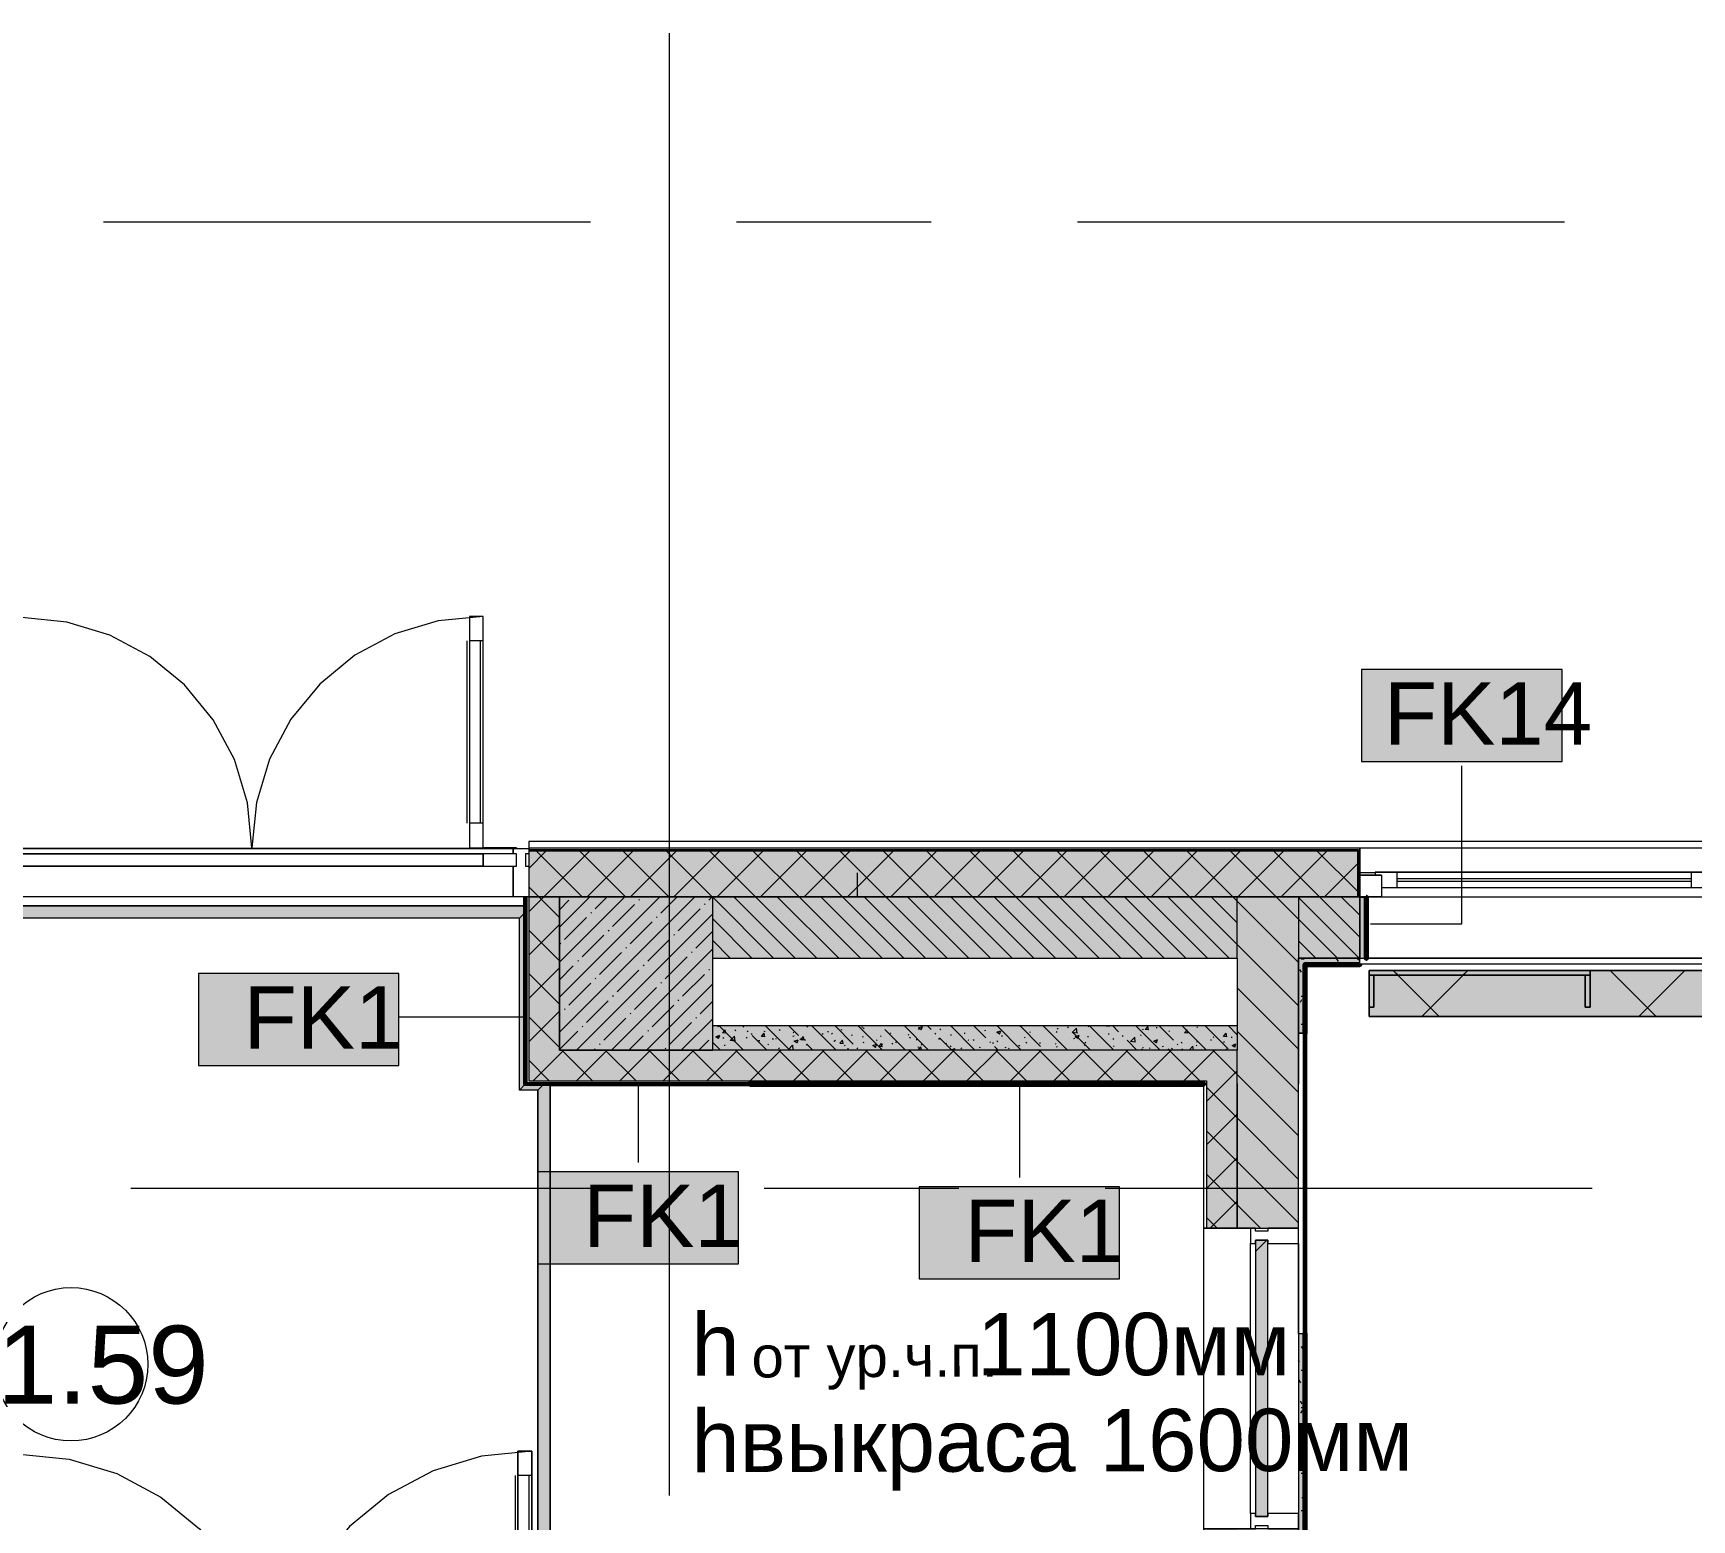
# Model space of a CAD drawing. Header units: millimetres. Extents: x -3817 to 677485, y -22715 to 103890.
# Drawn here: x 114129 to 119536, y 18980 to 23826 of the extents above; entities that cross this region are included whole.
import ezdxf

# ---------------------------------------------------------------- set-up
doc = ezdxf.new("R2010")
doc.units = ezdxf.units.MM
doc.layers.add('PDF _Геометрия', color=7, linetype='Continuous', true_color=0x1d1d1d)
doc.layers.add('PDF _Сплошная заливка', color=7, linetype='Continuous', true_color=0xffffff)
doc.layers.add('PDF _Текст', color=7, linetype='Continuous')
doc.styles.add('PDF GOST-Common', font='arial.ttf')

msp = doc.modelspace()

# ---------------------------------------------------------------- hatches: boundary and pattern name
at = {"layer": 'PDF _Сплошная заливка', "transparency": 33554559}
h = msp.add_hatch(color=256, dxfattribs=at)
h.paths.add_polyline_path([(116708.9, 21011.3), (118445.6, 21011.3), (118445.6, 21161.3), (115744, 21161.3), (115744, 21011.3), (116344, 21011.3)], flags=0)
h.paths.add_polyline_path([(121103.6, 21011.3), (121103.6, 21161.3), (119661.6, 21161.3), (119661.6, 21011.3), (121095.6, 21011.3)], flags=0)
h.paths.add_polyline_path([(113089, 21085.3), (113089, 21161.3), (113034, 21161.3), (113049.7, 21139.7)], flags=0)
h = msp.add_hatch(color=256, dxfattribs=at)
h.paths.add_polyline_path([(111333.6, 20811.3), (113089, 20811.3), (113089, 21011.3), (111333.6, 21009.3)], flags=0)
h.paths.add_polyline_path([(118039.5, 20811.3), (118053.6, 20811.3), (118053.6, 21011.3), (116344, 21011.3), (116344, 20811.3), (116708.9, 20811.3)], flags=0)
at = {"layer": 'PDF _Сплошная заливка', "true_color": 0x8000ff, "transparency": 33554559}
for points in [[(115714, 20941.3), (115733, 20960.3), (115733, 20981.3), (113200, 20981.3), (113200, 20960.3), (113219, 20941.3), (115378.3, 20941.3)], [(115714, 20381.3), (115733, 20401.3), (115733, 20960.3), (115714, 20941.3), (115714, 20400.4)], [(115774, 20381.3), (115793, 20400.3), (115733, 20400.3), (115714, 20381.3), (115734, 20381.3)], [(115814, 18391.3), (115814, 20400.3), (115793, 20400.3), (115774, 20381.3), (115774, 18431.3)]]:
    msp.add_hatch(color=190, dxfattribs=at).paths.add_polyline_path(points)
at = {"layer": 'PDF _Сплошная заливка', "transparency": 33554559}
for points in [[(115744, 20411.3), (115844, 20411.3), (115844, 21011.3), (115744, 21009.3), (115744, 20511.3)], [(118039.5, 20411.3), (118053.6, 20411.3), (118053.6, 20511.3), (115844, 20511.3), (115844, 20411.3), (117953.6, 20411.3)], [(118113.6, 18991.3), (118153.6, 18991.3), (118153.6, 19891.3), (118113.6, 19891.3), (118113.6, 19182.4)]]:
    msp.add_hatch(color=256, dxfattribs=at).paths.add_polyline_path(points)
h = msp.add_hatch(color=256, dxfattribs=at)
h.paths.add_polyline_path([(118253.6, 20811.3), (118453.6, 20811.3), (118453.6, 21011.3), (118253.6, 21009.3)], flags=0)
h.paths.add_polyline_path([(121173.6, 20811.3), (121173.6, 21011.3), (119653.6, 21011.3), (119653.6, 20811.3), (120700.8, 20811.3)], flags=0)
h = msp.add_hatch(color=256, dxfattribs=at)
h.paths.add_polyline_path([(120700.8, 20791.3), (120904.2, 20791.3), (120904.2, 20811.3), (119653.6, 20811.3), (119653.6, 20791.3)], flags=0)
h.paths.add_polyline_path([(118274.6, 20791.3), (118453.6, 20791.3), (118453.6, 20811.3), (118253.6, 20811.3), (118253.6, 20791.3), (118273.6, 20791.3)], flags=0)
h = msp.add_hatch(color=256, dxfattribs=at)
h.paths.add_polyline_path([(118273.6, 15531.3), (118273.6, 16311.3), (118261.6, 16311.3), (118261.6, 16281.4), (118253.6, 16281.4), (118253.6, 15531.3)], flags=0)
h.paths.add_polyline_path([(118261.6, 17261.3), (118273.6, 17261.3), (118273.6, 19586.3), (118253.6, 19586.3), (118253.6, 17291.3), (118261.6, 17291.3)], flags=0)
h.paths.add_polyline_path([(118253.6, 20566.3), (118273.6, 20566.3), (118273.6, 20791.3), (118253.6, 20791.3)], flags=0)
h = msp.add_hatch(color=256, dxfattribs=at)
h.paths.add_polyline_path([(118039.5, 18461.4), (118053.6, 18461.4), (118053.6, 18951.3), (117953.6, 18951.3), (117953.6, 18461.4)], flags=0)
h.paths.add_polyline_path([(117953.6, 19931.3), (118053.6, 19931.3), (118053.6, 20411.3), (117953.6, 20411.3), (117953.6, 20401.3)], flags=0)

# ---------------------------------------------------------------- linework, layer by layer
at = {"layer": 'PDF _Геометрия', "color": 253, "lineweight": 9, "true_color": 0xaaaaaa}
for points in [[(116203.6, 19059.5), (116203.6, 21326.4), (116203.6, 23826.4)], [(114357.7, 23211.3), (115945.2, 23211.3)], [(116421.4, 23211.3), (117056.4, 23211.3)], [(117532.7, 23211.3), (119120.2, 23211.3)], [(115596, 21171.3), (115596, 21925.3), (115448.9, 21910.9), (115307.5, 21868), (115177.1, 21798.3), (115062.9, 21704.5), (114969.1, 21590.2), (114899.4, 21459.9), (114856.5, 21318.4), (114842, 21171.3), (114827.6, 21317.7), (114784.9, 21458.4), (114715.6, 21588), (114622.4, 21701.7), (114508.7, 21795), (114379, 21864.3), (114238.3, 21906.9), (114092, 21921.3)], [(115542, 21845.3), (115542, 21251.3)], [(115596, 21845.3), (115551, 21845.3)], [(115586, 21845.3), (115586, 21251.3)], [(115596, 21251.3), (115551, 21251.3)], [(115596, 21111.3), (115596, 21151.3)], [(118523.6, 21081.3), (118453.6, 21081.3)], [(118573.6, 21071.3), (119533.6, 21071.3)], [(119533.6, 21061.3), (118573.6, 21061.3)], [(118453.6, 21011.3), (119653.6, 21011.3)], [(114447.7, 20061.3), (116035.2, 20061.3)], [(116511.4, 20061.3), (117146.4, 20061.3)], [(117622.7, 20061.3), (119210.2, 20061.3)], [(114084, 18431.3), (114084, 19194.3), (114246, 19178.4), (114401.7, 19131.2), (114545.1, 19054.5), (114670.9, 18951.2), (114774.1, 18825.5), (114850.8, 18682), (114898.1, 18526.3), (114907.4, 18431.3)], [(115754, 18431.3), (115754, 19204.3), (115590.1, 19188.2), (115432.6, 19140.4), (115287.3, 19062.8), (115160.1, 18958.3), (115055.6, 18831), (114978, 18685.8), (114930.2, 18528.2), (114920.6, 18431.3)], [(115700, 19124.3), (115700, 18444.3)], [(115754, 19124.3), (115709, 19124.3)], [(115744, 19124.3), (115744, 18444.3)]]:
    msp.add_lwpolyline(points, dxfattribs=at)
for points in [[(115551, 21171.3), (115596, 21171.3), (115596, 21925.3), (115551, 21925.3), (115551, 21171.3), (115596, 21171.3), (115596, 21925.3), (115551, 21925.3)], [(115596, 21171.3), (115596, 21168.3), (115596, 21171.3), (115704, 21171.3), (115704, 21168.3), (115704, 21171.3)], [(115596, 21131.3), (115596, 21151.3)], [(115709, 18431.3), (115709, 19204.3), (115754, 19204.3), (115754, 18431.3), (115754, 19204.3), (115709, 19204.3)]]:
    msp.add_lwpolyline(points, close=True, dxfattribs=at)
at = {"layer": 'PDF _Геометрия', "color": 7, "lineweight": 9}
for points in [[(119112.4, 21752.5), (118459.2, 21752.5), (118459.2, 21452.5), (119112.4, 21452.5)], [(113994, 21168.3), (115694, 21168.3), (115694, 21151.3), (113994, 21151.3)], [(113994, 21111.3), (115694, 21111.3), (115694, 21011.3), (113994, 21011.3)], [(113199.9, 20981.3), (115733, 20981.3)], [(116344, 21011.3), (115844, 21011.3), (115844, 20511.3), (116344, 20511.3)], [(115844, 21009.3), (115844, 20811.3)], [(115321, 20761.2), (114667.9, 20761.2), (114667.9, 20461.2), (115321, 20461.2)], [(115814, 18391.3), (111327.6, 18391.3), (111367.6, 18431.3), (115774, 18431.3), (115774, 20381.3), (115774, 18431.3), (115814, 18391.3), (115814, 20400.3)], [(116427.5, 20114.9), (115774.4, 20114.9), (115774.4, 19814.9), (116427.5, 19814.9)], [(117670.4, 20065.8), (117017.2, 20065.8), (117017.2, 19765.8), (117670.4, 19765.8)], [(118113.6, 19881.3), (118113.6, 19001.3), (118096.6, 19001.3), (118096.6, 19881.3)], [(118253.6, 19881.3), (118253.6, 19001.3), (118153.6, 19001.3), (118153.6, 19881.3)]]:
    msp.add_lwpolyline(points, close=True, dxfattribs=at)
for points in [[(118488.5, 20922.6), (118785.8, 20922.6), (118785.8, 21438.6)], [(115596, 21168.3), (114092, 21168.3)], [(114092, 21151.3), (115596, 21151.3)], [(115744, 21161.3), (118445.6, 21161.3), (118445.6, 21011.3), (118448.6, 21011.3), (118448.6, 21164.3), (115744, 21164.3)], [(115596, 21111.3), (114092, 21111.3)], [(116814.6, 21088.8), (116814.6, 21011.3)], [(115694, 21011.3), (113994, 21011.3)], [(115744, 21011.3), (115744, 20411.3), (115844, 20411.3), (117953.6, 20411.3), (117953.6, 20401.3), (117953.6, 19931.3)], [(118053.6, 20811.3), (118053.6, 21011.3), (115844, 21011.3), (118053.6, 21011.3)], [(118448.6, 21011.3), (118453.6, 21011.3), (118448.6, 21011.3), (118445.6, 21011.3), (118253.6, 21011.3), (118253.6, 20811.3)], [(118253.6, 21011.3), (118445.6, 21011.3)], [(115733, 20960.3), (115714, 20941.3), (113219, 20941.3), (113219, 20681.3)], [(115733, 20400.3), (115714, 20381.3), (115714, 20941.3), (113219, 20941.3)], [(115774, 20381.3), (115714, 20381.3), (115714, 20941.3)], [(118273.6, 20566.3), (118273.6, 20778.3), (118273.6, 20791.3)], [(118274.6, 20791.3), (118453.6, 20791.3)], [(115733.5, 20619.3), (115321, 20619.3)], [(118053.6, 20401.3), (118053.6, 20308), (118053.6, 19931.3), (118053.6, 20308), (118053.6, 20401.3), (118053.6, 20411.3), (118053.6, 20511.3)], [(115793, 20400.3), (115774, 20381.3), (115714, 20381.3)], [(116100.9, 20400.8), (116100.9, 20145)], [(117343.8, 20400.8), (117343.8, 20096)], [(118096.6, 19001.3), (118096.6, 19881.3)], [(118113.6, 19855), (118149.9, 19891.3)], [(118253.6, 19586.3), (118253.6, 19881.3)]]:
    msp.add_lwpolyline(points, dxfattribs=at)
at = {"layer": 'PDF _Геометрия', "color": 253, "lineweight": 13, "true_color": 0xaaaaaa}
for points in [[(115704, 21151.3), (115596, 21151.3), (115596, 21111.3), (115704, 21111.3)], [(119603.6, 21091.3), (118503.6, 21091.3), (118503.6, 21081.3), (118523.6, 21081.3), (118523.6, 21041.3), (119583.6, 21041.3), (119583.6, 21081.3), (119603.6, 21081.3)], [(118453.6, 21011.3), (118453.6, 21081.3), (118523.6, 21081.3), (118523.6, 21011.3)]]:
    msp.add_lwpolyline(points, close=True, dxfattribs=at)
at = {"layer": 'PDF _Геометрия', "color": 7, "lineweight": 20}
for points in [[(115744, 21151.3), (115734, 21151.3), (115734, 21111.3), (115744, 21111.3), (115744, 21011.3), (115694, 21011.3), (115694, 21111.3), (115704, 21111.3), (115704, 21151.3), (115694, 21151.3), (115694, 21168.3), (115744, 21168.3)], [(118113.6, 19891.3), (118153.6, 19891.3), (118153.6, 19881.3), (118253.6, 19881.3), (118253.6, 19931.3), (118153.6, 19931.3), (118153.6, 19921.3), (118113.6, 19921.3), (118113.6, 19931.3), (118096.6, 19931.3), (118096.6, 19881.3), (118113.6, 19881.3)], [(118113.6, 19891.3), (118113.6, 18991.3), (118153.6, 18991.3), (118153.6, 19891.3)], [(118113.6, 18951.3), (118113.6, 18961.3), (118153.6, 18961.3), (118153.6, 18951.3), (118253.6, 18951.3), (118253.6, 19001.3), (118153.6, 19001.3), (118153.6, 18991.3), (118113.6, 18991.3), (118113.6, 19001.3), (118096.6, 19001.3), (118096.6, 18951.3)]]:
    msp.add_lwpolyline(points, close=True, dxfattribs=at)
at = {"layer": 'PDF _Геометрия', "color": 9, "lineweight": 9, "true_color": 0xc0c0c0}
for points in [[(119653.6, 21169.3), (118453.6, 21169.3), (115744, 21169.3), (115744, 21011.3), (115844, 21011.3), (115734, 21011.3), (115734, 20401.3), (115744, 20401.3), (115844, 20401.3), (117943.6, 20401.3), (117943.6, 19931.3), (118053.6, 19931.3), (117943.6, 19931.3), (117943.6, 18951.3), (118053.6, 18951.3), (117943.6, 18951.3), (117943.6, 18471.3), (115844, 18471.3), (115844, 18361.3), (118053.6, 18361.3), (118053.6, 18461.4)], [(124915.6, 21191.3), (115744, 21191.3), (115744, 21168.3)], [(115744, 21151.3), (115744, 21111.3)], [(118096.6, 19931.3), (118053.6, 19931.3), (118253.6, 19931.3), (118253.6, 20811.3), (118453.6, 20811.3), (118453.6, 21011.3)], [(116344, 20811.3), (118053.6, 20811.3), (118053.6, 20511.3), (116344, 20511.3), (116344, 20591.3), (118053.6, 20591.3), (118053.6, 20511.3), (115844, 20511.3), (115844, 20811.3)], [(119653.6, 20791.3), (118453.6, 20791.3), (118453.6, 20811.3), (118253.6, 20811.3), (118253.6, 20791.3), (118253.6, 20566.3), (118273.6, 20566.3), (118253.6, 20566.3), (118253.6, 20400.4)], [(118712.4, 20621.3), (118562.4, 20771.3)], [(118655.6, 20621.3), (118805.6, 20771.3)], [(119419.5, 20621.3), (119269.5, 20771.3)], [(119362.7, 20621.3), (119512.7, 20771.3)], [(118273.6, 20566.3), (118273.6, 19586.3), (118253.6, 19586.3)], [(118253.6, 19931.3), (118253.6, 20308)], [(118113.6, 19931.3), (118153.6, 19931.3)], [(118261.6, 17261.3), (118273.6, 17261.3), (118273.6, 19586.3), (118253.6, 19586.3), (118253.6, 19881.3), (118253.6, 19586.3), (118253.6, 17291.3), (118253.6, 18161.3), (118253.6, 18361.3), (118253.6, 18951.3), (118053.6, 18951.3), (118096.6, 18951.3)]]:
    msp.add_lwpolyline(points, dxfattribs=at)
at = {"layer": 'PDF _Геометрия', "lineweight": 9}
for points in [[(115744, 21103.9), (115801.5, 21161.3)], [(115744, 20962.4), (115792.9, 21011.3), (115942.9, 21161.3)], [(115918.1, 21011.3), (115768.1, 21161.3)], [(116059.5, 21011.3), (115909.5, 21161.3)], [(115934.4, 21011.3), (116084.4, 21161.3)], [(116201, 21011.3), (116051, 21161.3)], [(116075.8, 21011.3), (116225.8, 21161.3)], [(116342.4, 21011.3), (116192.4, 21161.3)], [(116217.2, 21011.3), (116367.2, 21161.3)], [(116683.8, 20811.3), (116483.8, 21011.3), (116333.8, 21161.3)], [(116358.6, 21011.3), (116508.6, 21161.3)], [(116825.2, 20811.3), (116625.2, 21011.3), (116475.2, 21161.3)], [(116500, 21011.3), (116650, 21161.3)], [(116966.7, 20811.3), (116766.7, 21011.3), (116616.7, 21161.3)], [(116641.5, 21011.3), (116791.5, 21161.3)], [(117108.1, 20811.3), (116908.1, 21011.3), (116758.1, 21161.3)], [(116782.9, 21011.3), (116932.9, 21161.3)], [(117249.5, 20811.3), (117049.5, 21011.3), (116899.5, 21161.3)], [(116924.3, 21011.3), (117074.3, 21161.3)], [(117390.9, 20811.3), (117190.9, 21011.3), (117040.9, 21161.3)], [(117065.7, 21011.3), (117215.7, 21161.3)], [(117532.3, 20811.3), (117332.3, 21011.3), (117182.3, 21161.3)], [(117207.2, 21011.3), (117357.2, 21161.3)], [(117673.8, 20811.3), (117473.8, 21011.3), (117323.8, 21161.3)], [(117348.6, 21011.3), (117498.6, 21161.3)], [(117815.2, 20811.3), (117615.2, 21011.3), (117465.2, 21161.3)], [(117490, 21011.3), (117640, 21161.3)], [(117956.6, 20811.3), (117756.6, 21011.3), (117606.6, 21161.3)], [(117631.4, 21011.3), (117781.4, 21161.3)], [(118253.6, 20655.8), (118053.6, 20855.8), (117898, 21011.3), (117748, 21161.3)], [(117772.8, 21011.3), (117922.8, 21161.3)], [(118253.6, 20797.2), (118053.6, 20997.2), (118039.4, 21011.3), (117889.4, 21161.3)], [(117914.3, 21011.3), (118064.3, 21161.3)], [(118380.9, 20811.3), (118253.6, 20938.6), (118180.9, 21011.3), (118030.9, 21161.3)], [(118055.7, 21011.3), (118205.7, 21161.3)], [(118453.6, 20880.1), (118322.3, 21011.3), (118172.3, 21161.3)], [(118197.1, 21011.3), (118347.1, 21161.3)], [(118445.6, 21029.5), (118313.7, 21161.3)], [(118338.5, 21011.3), (118445.6, 21118.4)], [(115844, 20944), (115776.7, 21011.3), (115744, 21044)], [(115844, 20912.1), (115943.3, 21011.3)], [(115844, 20798), (116057.3, 21011.3)], [(115844, 20684), (116171.4, 21011.3)], [(115844, 20569.9), (116285.4, 21011.3)], [(115844, 20969.1), (115875.3, 21000.3)], [(115960.8, 20971.8), (116000.3, 21011.3)], [(116017.8, 20914.8), (116089.1, 20986.1)], [(116103.4, 21000.3), (116105.7, 21002.7)], [(116174.6, 20957.6), (116228.4, 21011.3)], [(116317.2, 20986.1), (116319.6, 20988.5)], [(116331.5, 21000.3), (116342.5, 21011.3)], [(116542.4, 20811.3), (116344, 21009.7)], [(116613.1, 20811.3), (116413.1, 21011.3)], [(116754.5, 20811.3), (116554.5, 21011.3)], [(116895.9, 20811.3), (116695.9, 21011.3)], [(117037.4, 20811.3), (116837.4, 21011.3)], [(117178.8, 20811.3), (116978.8, 21011.3)], [(117320.2, 20811.3), (117120.2, 21011.3)], [(117461.6, 20811.3), (117261.6, 21011.3)], [(117603.1, 20811.3), (117403.1, 21011.3)], [(117744.5, 20811.3), (117544.5, 21011.3)], [(117885.9, 20811.3), (117685.9, 21011.3)], [(118027.3, 20811.3), (117827.3, 21011.3)], [(118053.6, 20926.5), (117968.7, 21011.3)], [(118451.6, 20811.3), (118253.6, 21009.4)], [(118453.6, 20950.8), (118393, 21011.3)], [(115861, 20872), (115932.3, 20943.3)], [(115899.5, 20511.3), (116344, 20955.9)], [(115946.5, 20957.6), (115948.9, 20959.9)], [(116074.8, 20857.8), (116146.1, 20929.1)], [(116160.4, 20943.3), (116162.8, 20945.7)], [(116231.7, 20900.5), (116302.9, 20971.8)], [(116471.7, 20811.3), (116344, 20939)], [(115744, 20821), (115844, 20921)], [(115844, 20802.6), (115744, 20902.6)], [(115918, 20815), (115989.3, 20886.3)], [(116003.6, 20900.5), (116005.9, 20902.9)], [(116131.9, 20800.8), (116203.2, 20872)], [(116217.4, 20886.3), (116219.8, 20888.7)], [(116288.7, 20843.5), (116344, 20898.9)], [(115846.8, 20857.8), (115849.1, 20860.2)], [(115975.1, 20758), (116046.3, 20829.3)], [(116013.5, 20511.3), (116344, 20841.8)], [(116060.6, 20843.5), (116063, 20845.9)], [(116274.4, 20829.3), (116276.8, 20831.6)], [(116401, 20811.3), (116344, 20868.3)], [(118310.2, 20811.3), (118253.6, 20867.9)], [(115744, 20679.6), (115844, 20779.6)], [(115844, 20741), (115889.5, 20786.5)], [(115903.8, 20800.8), (115906.1, 20803.1)], [(116032.1, 20701), (116103.4, 20772.2)], [(116117.6, 20786.5), (116120, 20788.9)], [(116188.9, 20743.7), (116260.2, 20815)], [(116331.5, 20772.2), (116333.8, 20774.6)], [(115844, 20661.2), (115744, 20761.2)], [(115875.3, 20658.2), (115946.5, 20729.5)], [(115960.8, 20743.7), (115963.2, 20746.1)], [(116089.1, 20643.9), (116160.4, 20715.2)], [(116127.6, 20511.3), (116344, 20727.8)], [(116174.6, 20729.5), (116177, 20731.8)], [(116245.9, 20686.7), (116317.2, 20758)], [(118253.6, 20514.4), (118053.6, 20714.4)], [(115932.3, 20601.2), (116003.6, 20672.5)], [(116017.8, 20686.7), (116020.2, 20689.1)], [(116146.1, 20586.9), (116217.4, 20658.2)], [(116231.7, 20672.5), (116234, 20674.8)], [(116302.9, 20629.7), (116344, 20670.8)], [(115744, 20538.2), (115844, 20638.2)], [(115844, 20519.8), (115744, 20619.8)], [(115844, 20627), (115846.8, 20629.7)], [(115861, 20643.9), (115863.4, 20646.3)], [(115989.3, 20544.1), (116060.6, 20615.4)], [(116074.8, 20629.7), (116077.2, 20632.1)], [(116203.2, 20529.9), (116274.4, 20601.2)], [(116241.6, 20511.3), (116344, 20613.7)], [(116288.7, 20615.4), (116291.1, 20617.8)], [(115844, 20512.9), (115903.8, 20572.7)], [(115918, 20586.9), (115920.4, 20589.3)], [(116070.6, 20511.3), (116117.6, 20558.4)], [(116131.9, 20572.7), (116134.2, 20575)], [(118253.6, 20373), (118053.6, 20573)], [(115758.6, 20411.3), (115844, 20496.7), (115858.6, 20511.3)], [(115952.4, 20411.3), (115852.4, 20511.3)], [(115900, 20411.3), (116000, 20511.3)], [(115956.5, 20511.3), (115960.8, 20515.6)], [(115975.1, 20529.9), (115977.4, 20532.3)], [(116093.9, 20411.3), (115993.9, 20511.3)], [(116041.5, 20411.3), (116141.5, 20511.3)], [(116235.3, 20411.3), (116135.3, 20511.3)], [(116182.9, 20411.3), (116282.9, 20511.3)], [(116188.9, 20515.6), (116191.3, 20518)], [(116376.7, 20411.3), (116276.7, 20511.3)], [(116298.7, 20511.3), (116331.5, 20544.1)], [(116324.3, 20411.3), (116424.3, 20511.3)], [(116518.1, 20411.3), (116418.1, 20511.3)], [(116465.7, 20411.3), (116565.7, 20511.3)], [(116659.5, 20411.3), (116559.5, 20511.3)], [(116607.2, 20411.3), (116707.2, 20511.3)], [(116801, 20411.3), (116701, 20511.3)], [(116748.6, 20411.3), (116848.6, 20511.3)], [(116942.4, 20411.3), (116842.4, 20511.3)], [(116890, 20411.3), (116990, 20511.3)], [(117083.8, 20411.3), (116983.8, 20511.3)], [(117031.4, 20411.3), (117131.4, 20511.3)], [(117225.2, 20411.3), (117125.2, 20511.3)], [(117172.8, 20411.3), (117272.8, 20511.3)], [(117366.7, 20411.3), (117266.7, 20511.3)], [(117314.3, 20411.3), (117414.3, 20511.3)], [(117508.1, 20411.3), (117408.1, 20511.3)], [(117455.7, 20411.3), (117555.7, 20511.3)], [(117649.5, 20411.3), (117549.5, 20511.3)], [(117597.1, 20411.3), (117697.1, 20511.3)], [(117790.9, 20411.3), (117690.9, 20511.3)], [(117738.5, 20411.3), (117838.5, 20511.3)], [(117932.3, 20411.3), (117832.3, 20511.3)], [(117879.9, 20411.3), (117979.9, 20511.3)], [(118253.6, 20231.5), (118053.6, 20431.5), (117973.8, 20511.3)], [(115811, 20411.3), (115744, 20478.3)], [(117953.6, 20343.6), (118021.4, 20411.3), (118053.6, 20443.6)], [(118253.6, 20090.1), (118053.6, 20290.1), (117953.6, 20390.1)], [(117953.6, 20202.1), (118053.6, 20302.1)], [(118253.6, 19948.7), (118053.6, 20148.7), (117953.6, 20248.7)], [(117953.6, 20060.7), (118053.6, 20160.7)], [(118129.5, 19931.3), (118053.6, 20007.3), (117953.6, 20107.3)], [(117965.6, 19931.3), (118053.6, 20019.3)], [(117988.1, 19931.3), (117953.6, 19965.9)]]:
    msp.add_lwpolyline(points, dxfattribs=at)
at = {"layer": 'PDF _Геометрия', "color": 9, "lineweight": 9, "true_color": 0xc0c0c0}
for points in [[(118453.6, 21169.3), (118453.6, 21011.3)], [(118053.6, 21011.3), (118253.6, 21011.3)], [(118453.6, 21009.3), (118453.6, 20811.3), (118473.6, 20811.3), (118473.6, 21009.3)], [(119632.6, 20811.3), (118474.6, 20811.3)]]:
    msp.add_lwpolyline(points, close=True, dxfattribs=at)
at = {"layer": 'PDF _Геометрия', "color": 116, "lineweight": 13, "true_color": 0x008040}
msp.add_lwpolyline([(118453.6, 21090.3), (118503.6, 21090.3)], dxfattribs=at)
at = {"layer": 'PDF _Геометрия', "color": 253, "lineweight": 13, "true_color": 0xaaaaaa}
for points in [[(118503.6, 21091.3), (119603.6, 21091.3)], [(118573.6, 21091.3), (118573.6, 21041.3)], [(119533.6, 21091.3), (119533.6, 21041.3)]]:
    msp.add_lwpolyline(points, dxfattribs=at)
at = {"layer": 'PDF _Геометрия', "color": 231, "lineweight": 53, "true_color": 0xff80c0}
for points in [[(115814, 20400.3), (116464.5, 20400.3), (115733, 20400.3), (115733, 20401.3), (115733, 21011.3)], [(115733, 21009.3), (115733, 20981.3)], [(115734, 21009.3), (115734, 20401.3), (116464.5, 20401.3)], [(118273.6, 19586.3), (118273.6, 20566.3)], [(118274.6, 20566.3), (118274.6, 19586.3)]]:
    msp.add_lwpolyline(points, dxfattribs=at)
at = {"layer": 'PDF _Геометрия', "color": 253, "lineweight": 9, "true_color": 0x9b9b9b}
for points in [[(118454.6, 20981.5), (118453.6, 20983.3)], [(118472.9, 20976.9), (118467.8, 20968.2)], [(118453.6, 20900.4), (118455.1, 20900.4)], [(118262.7, 20765.2), (118257.7, 20773.9)], [(118262.1, 20808.9), (118272.2, 20808.9)], [(118298.1, 20796.2), (118295.3, 20791.3)], [(118341.9, 20810.9), (118341.7, 20811.3)], [(118383.5, 20799.8), (118378.5, 20808.5)], [(118445, 20808.9), (118453.6, 20808.9)], [(118451.6, 20803.8), (118447.2, 20811.3)], [(118263.6, 20675.4), (118258.6, 20666.7)], [(118262.1, 20687), (118272.2, 20687)], [(118273.6, 20631.8), (118269.7, 20625.1)], [(118262.1, 20595.6), (118272.2, 20595.6)], [(118268.2, 19536.5), (118263.2, 19545.2)], [(118273.6, 19534.5), (118272.4, 19532.4)], [(118257, 19494.9), (118253.6, 19500.9)], [(118262.1, 19467.8), (118272.2, 19467.8)], [(118261.1, 19426.8), (118256.1, 19435.6)], [(118254, 19378.7), (118253.6, 19377.9)], [(118265.2, 19358.8), (118260.2, 19367.5)], [(118254, 19317.2), (118253.6, 19318)], [(118265.2, 19337.1), (118260.2, 19328.3)], [(118262.1, 19345.9), (118272.2, 19345.9)], [(118262.1, 19254.5), (118272.2, 19254.5)], [(118272.3, 19227.4), (118267.2, 19218.7)], [(118268.2, 19159.4), (118263.1, 19150.6)], [(118262.1, 19132.5), (118272.2, 19132.5)], [(118270.4, 19045), (118265.3, 19053.8)], [(118262.1, 19010.6), (118272.2, 19010.6)]]:
    msp.add_lwpolyline(points, dxfattribs=at)
at = {"layer": 'PDF _Геометрия', "color": 7, "lineweight": 70, "true_color": 0xffd2ff}
msp.add_lwpolyline([(118473.6, 21009.3), (118473.6, 20811.3), (118474.6, 20811.3), (118474.6, 21009.3)], close=True, dxfattribs=at)
at = {"layer": 'PDF _Геометрия', "color": 231, "lineweight": 70, "true_color": 0xff80c0}
msp.add_lwpolyline([(118273.6, 20566.3), (118274.6, 20566.3), (118274.6, 20790.3), (118453.6, 20790.3), (118453.6, 20791.3)], dxfattribs=at)
at = {"layer": 'PDF _Геометрия', "color": 231, "lineweight": 9, "true_color": 0xff80c0}
msp.add_lwpolyline([(118453.6, 20791.3), (118274.6, 20791.3), (118273.6, 20791.3), (118273.6, 20778.3), (118273.6, 20566.3)], dxfattribs=at)
at = {"layer": 'PDF _Геометрия', "color": 9, "lineweight": 9, "true_color": 0xbfbfbf}
for points in [[(119203.6, 20755.3), (119203.6, 20771.3), (119203.6, 20755.3), (118483.6, 20755.3), (118499.2, 20755.3), (118499.2, 20651.3), (118499.2, 20755.3), (119187.9, 20755.3)], [(119187.9, 20755.3), (119187.9, 20651.3)], [(119203.6, 20755.3), (119203.6, 20651.3)]]:
    msp.add_lwpolyline(points, close=True, dxfattribs=at)
at = {"layer": 'PDF _Геометрия', "color": 8, "lineweight": 9, "true_color": 0x808080}
msp.add_lwpolyline([(118483.6, 20771.3), (118483.6, 20621.3), (119603.6, 20621.3), (119603.6, 20771.3), (118483.6, 20771.3), (119603.6, 20771.3), (119603.6, 20621.3), (118483.6, 20621.3), (118483.6, 20771.3), (119203.6, 20771.3), (118483.6, 20771.3), (118483.6, 20755.3)], close=True, dxfattribs=at)
at = {"layer": 'PDF _Геометрия', "color": 254, "lineweight": 9, "true_color": 0xdfdfdf}
for points in [[(118578.4, 20755.3), (118562.4, 20771.3)], [(118789.6, 20755.3), (118805.6, 20771.3)]]:
    msp.add_lwpolyline(points, dxfattribs=at)
for points in [[(118499.2, 20755.3), (118483.6, 20755.3)], [(119203.6, 20755.3), (119187.9, 20755.3)]]:
    msp.add_lwpolyline(points, close=True, dxfattribs=at)
at = {"layer": 'PDF _Геометрия', "color": 8, "lineweight": 9, "true_color": 0x808080}
msp.add_lwpolyline([(118483.6, 20755.3), (118483.6, 20651.3), (118483.6, 20755.3)], dxfattribs=at)
at = {"layer": 'PDF _Геометрия', "color": 9, "lineweight": 9, "true_color": 0xbfbfbf}
for points in [[(118483.6, 20651.3), (118499.2, 20651.3), (118483.6, 20651.3)], [(119187.9, 20651.3), (119203.6, 20651.3), (119187.9, 20651.3)]]:
    msp.add_lwpolyline(points, dxfattribs=at)
at = {"layer": 'PDF _Геометрия', "color": 252, "lineweight": 9, "true_color": 0x878787}
for points in [[(116363.3, 20548.9), (116354.4, 20554.9), (116366.9, 20559.6)], [(116358.6, 20557.6), (116361.4, 20555.8)], [(116360.9, 20588.8), (116364.2, 20589.2)], [(116363.3, 20548.8), (116366.9, 20559.5)], [(116444.4, 20511.3), (116364.4, 20591.3)], [(116386.5, 20566.5), (116375.9, 20567.4), (116384.4, 20577.6)], [(116377.4, 20550.3), (116380.1, 20552.3)], [(116386.5, 20566.4), (116384.4, 20577.5)], [(116416.8, 20540.3), (116400.9, 20542.8), (116414.8, 20557.2)], [(116416.8, 20540.3), (116414.8, 20557.1)], [(116416, 20577.5), (116418.8, 20575.7)], [(116444.9, 20586.3), (116439.8, 20591.3)], [(116453.5, 20553.6), (116456.3, 20551.8)], [(116459.9, 20571.2), (116457.4, 20573.8)], [(116469.8, 20563.6), (116472.4, 20565.6)], [(116519.8, 20511.3), (116472.5, 20558.7)], [(116514, 20555.3), (116503.4, 20556.3), (116512, 20566.5)], [(116510.9, 20573.5), (116513.7, 20571.7)], [(116514, 20555.2), (116512, 20566.4)], [(116595.2, 20511.3), (116515.2, 20591.3)], [(116538.2, 20548.2), (116541.6, 20548.6)], [(116548.4, 20549.6), (116551.2, 20547.8)], [(116561, 20576.1), (116563.7, 20578.2)], [(116623.4, 20558.7), (116590.7, 20591.3)], [(116605.6, 20557.1), (116608.9, 20557.5)], [(116605.8, 20569.5), (116608.7, 20567.7)], [(116618.8, 20534.7), (116609.9, 20540.6), (116622.4, 20545.4)], [(116627.4, 20548.4), (116629.9, 20546.1)], [(116641.5, 20544.2), (116630.9, 20545.1), (116639.5, 20555.3)], [(116638.5, 20543.6), (116636, 20546.1)], [(116641.6, 20544.1), (116639.5, 20555.2)], [(116643.3, 20545.6), (116646.1, 20543.8)], [(116650.9, 20587.5), (116653.5, 20589.5)], [(116746.1, 20511.3), (116666.1, 20591.3)], [(116700.7, 20565.5), (116703.6, 20563.7)], [(116717.9, 20571.8), (116721.2, 20572.3)], [(116731.1, 20566.2), (116733.6, 20563.9)], [(116801.9, 20531), (116741.6, 20591.3)], [(116762.4, 20577.7), (116765.7, 20578.1)], [(116795.7, 20561.5), (116798.5, 20559.6)], [(116897, 20511.3), (116817, 20591.3)], [(116829.7, 20586.6), (116833, 20587)], [(116832.3, 20554.2), (116835, 20556.2)], [(116834.8, 20584), (116837.3, 20581.7)], [(116890.6, 20557.4), (116893.4, 20555.6)], [(116972.4, 20511.3), (116905, 20578.8)], [(116922.1, 20565.6), (116924.8, 20567.6)], [(117047.8, 20511.3), (116967.8, 20591.3)], [(116981.1, 20562.7), (116983.6, 20560.5)], [(116985.5, 20553.4), (116988.3, 20551.6)], [(117007.1, 20545.9), (117010.4, 20546.4)], [(117014.5, 20578.9), (117017.1, 20580.9)], [(117023.7, 20577.8), (117014.9, 20583.7), (117027.3, 20588.5)], [(117023.7, 20577.7), (117027.3, 20588.4)], [(117055.9, 20578.8), (117043.3, 20591.3)], [(117071, 20563.7), (117068.4, 20566.2)], [(117080.4, 20549.4), (117083.2, 20547.6)], [(117123.3, 20511.3), (117083.5, 20551.1)], [(117084.8, 20580.5), (117087.3, 20578.3)], [(117198.7, 20511.3), (117118.7, 20591.3)], [(117119.4, 20560.7), (117122.7, 20561.2)], [(117163.9, 20566.6), (117167.2, 20567)], [(117175.3, 20545.4), (117178.1, 20543.6)], [(117193.4, 20543.6), (117196.1, 20545.6)], [(117234.4, 20551.1), (117194.2, 20591.3)], [(117231.2, 20575.5), (117234.5, 20575.9)], [(117349.6, 20511.3), (117269.6, 20591.3)], [(117279.2, 20563.5), (117270.4, 20569.5), (117282.8, 20574.3)], [(117279.2, 20563.4), (117282.8, 20574.2)], [(117285.8, 20556.9), (117288.4, 20559)], [(117343.5, 20590.2), (117346.8, 20590.7)], [(117412.9, 20523.5), (117345, 20591.3)], [(117360.1, 20553.9), (117362.6, 20551.6)], [(117377.1, 20569.4), (117379.7, 20571.5)], [(117500.4, 20511.3), (117420.4, 20591.3)], [(117463.8, 20571.7), (117466.2, 20569.4)], [(117466.9, 20580.8), (117469.5, 20582.9)], [(117503.4, 20583.8), (117500.9, 20586.3)], [(117531.7, 20566.4), (117515.9, 20568.8), (117529.7, 20583.3)], [(117575.9, 20511.3), (117516, 20571.2)], [(117520.9, 20549.6), (117524.2, 20550.1)], [(117534.7, 20549.3), (117525.9, 20555.2), (117538.3, 20560)], [(117531.7, 20566.3), (117529.8, 20583.2)], [(117534.8, 20549.2), (117538.4, 20559.9)], [(117565.4, 20555.5), (117568.7, 20555.9)], [(117567.5, 20589.5), (117569.9, 20587.2)], [(117651.3, 20511.3), (117571.3, 20591.3)], [(117637.1, 20588.7), (117626.5, 20589.6), (117627.9, 20591.3)], [(117632.7, 20564.3), (117636, 20564.8)], [(117637.1, 20588.6), (117636.6, 20591.3)], [(117666.9, 20571.2), (117646.8, 20591.3)], [(117648.3, 20547.5), (117651, 20549.5)], [(117682, 20556.2), (117679.5, 20558.7)], [(117721.5, 20537), (117705.7, 20539.4), (117719.5, 20553.8)], [(117721.5, 20536.9), (117719.5, 20553.8)], [(117802.2, 20511.3), (117722.2, 20591.3)], [(117738.1, 20558.9), (117740.8, 20560.9)], [(117745, 20579.1), (117748.3, 20579.6)], [(117764.6, 20577.5), (117754, 20578.4), (117762.6, 20588.6)], [(117764.6, 20577.4), (117762.6, 20588.6)], [(117790.3, 20535), (117781.4, 20541), (117793.9, 20545.8)], [(117789.5, 20585), (117792.8, 20585.4)], [(117790.3, 20534.9), (117793.9, 20545.7)], [(117845.4, 20543.6), (117797.7, 20591.3)], [(117830.5, 20572.2), (117833.1, 20574.2)], [(117953, 20511.3), (117873, 20591.3)], [(117892.2, 20566.3), (117881.5, 20567.3), (117890.1, 20577.5)], [(117892.2, 20566.3), (117890.1, 20577.4)], [(117921.8, 20584.7), (117924.4, 20586.8)], [(118023.9, 20515.9), (117948.5, 20591.3)], [(117974.9, 20554.6), (117977.4, 20552.3)], [(118019.7, 20555.2), (118009.1, 20556.1), (118017.6, 20566.3)], [(118019.7, 20555.1), (118017.6, 20566.2)], [(118053.6, 20561.7), (118023.9, 20591.3)], [(118034.2, 20553.2), (118037.5, 20553.7)], [(116369, 20511.3), (116344, 20536.3)], [(116381.4, 20527.6), (116384.8, 20528)], [(116420.1, 20512.8), (116421.6, 20511.3)], [(116493.7, 20542.3), (116497, 20542.8)], [(116523.7, 20530.6), (116526.2, 20528.3)], [(116558.9, 20516.9), (116561.5, 20519)], [(116603.7, 20511.3), (116590.7, 20513.4), (116604.5, 20527.8)], [(116606.5, 20511.3), (116604.6, 20527.7)], [(116618.8, 20534.6), (116622.4, 20545.3)], [(116648.7, 20528.3), (116651.4, 20530.4)], [(116670.7, 20511.3), (116651, 20531)], [(116738.2, 20541.6), (116741.1, 20539.8)], [(116741, 20541.6), (116743.7, 20543.7)], [(116758.4, 20533.9), (116767, 20544.2)], [(116758.4, 20534), (116769.1, 20533)], [(116769.1, 20532.9), (116767, 20544.1)], [(116773.7, 20527.1), (116776.2, 20524.9)], [(116782.9, 20516.4), (116786.3, 20516.9)], [(116817, 20515.9), (116814.5, 20518.4)], [(116833.1, 20537.6), (116836, 20535.8)], [(116874.3, 20520.4), (116865.5, 20526.4), (116877.9, 20531.2)], [(116874.3, 20520.3), (116877.9, 20531.1)], [(116877.4, 20544.9), (116879.9, 20542.7)], [(116896.6, 20521.9), (116886, 20522.8), (116894.5, 20533)], [(116896.6, 20521.8), (116894.6, 20532.9)], [(116895.2, 20531.2), (116898.5, 20531.7)], [(116928.1, 20533.6), (116930.9, 20531.8)], [(116939.7, 20537.1), (116943.1, 20537.5)], [(117012.3, 20519.7), (117015, 20521.7)], [(117016.8, 20511.3), (117013.5, 20511.6), (117022.1, 20521.9)], [(117024, 20511.3), (117022.1, 20521.8)], [(117023, 20529.5), (117025.8, 20527.7)], [(117103.6, 20532.2), (117106.3, 20534.3)], [(117117.9, 20525.5), (117120.7, 20523.7)], [(117122.2, 20511.3), (117121, 20512.1), (117133.4, 20516.9)], [(117131.6, 20511.3), (117133.4, 20516.8)], [(117152.7, 20518.3), (117155.2, 20516)], [(117212.8, 20521.5), (117215.6, 20519.7)], [(117249.5, 20536), (117247, 20538.6)], [(117256.4, 20536.1), (117258.9, 20533.8)], [(117274.2, 20511.3), (117262.1, 20523.5)], [(117270.2, 20541.4), (117273.1, 20539.6)], [(117296.7, 20520.1), (117300, 20520.6)], [(117307.7, 20517.5), (117310.5, 20515.7)], [(117341.2, 20526), (117344.6, 20526.4)], [(117365.1, 20537.4), (117368, 20535.6)], [(117376.3, 20511.3), (117377.6, 20512.3)], [(117402.6, 20513.5), (117405.5, 20511.7)], [(117408.6, 20534.8), (117411.9, 20535.3)], [(117460.1, 20533.4), (117462.9, 20531.6)], [(117464.7, 20521.6), (117467.4, 20523.7)], [(117555, 20529.4), (117557.8, 20527.6)], [(117557, 20535), (117559.7, 20537)], [(117649.9, 20525.4), (117652.7, 20523.6)], [(117726.8, 20511.3), (117694.5, 20543.6)], [(117742.7, 20514.9), (117746.1, 20515.3)], [(117744.8, 20521.3), (117747.6, 20519.5)], [(117767.5, 20519), (117770, 20516.7)], [(117810.1, 20523.7), (117813.4, 20524.2)], [(117828.3, 20513), (117831, 20515.1)], [(117839.7, 20517.3), (117842.5, 20515.5)], [(117860.5, 20528.5), (117858, 20531)], [(117871.2, 20536.8), (117873.7, 20534.5)], [(117877.7, 20511.3), (117873.1, 20515.9)], [(117896.7, 20511.3), (117909.3, 20524.4)], [(117910.8, 20511.3), (117909.3, 20524.3)], [(117919.6, 20525.5), (117922.3, 20527.6)], [(117922.4, 20538.5), (117925.7, 20539)], [(117934.6, 20513.3), (117937.4, 20511.5)], [(117966.9, 20544.4), (117970.2, 20544.8)], [(118009.4, 20536.9), (118012.1, 20539)], [(118017.5, 20515.6), (118020, 20513.3)], [(118045.8, 20520.8), (118036.9, 20526.8), (118049.4, 20531.5)], [(118045.8, 20520.7), (118049.4, 20531.5)]]:
    msp.add_lwpolyline(points, dxfattribs=at)
at = {"layer": 'PDF _Геометрия', "color": 231, "lineweight": 70, "true_color": 0xff80c0}
for points in [[(116464.5, 20400.3), (117943.6, 20400.3), (117943.6, 20401.3), (116464.5, 20401.3)], [(118274.6, 17261.3), (118274.6, 19586.3), (118273.6, 19586.3), (118273.6, 17261.3)]]:
    msp.add_lwpolyline(points, close=True, dxfattribs=at)
at = {"layer": 'PDF _Геометрия', "color": 7, "lineweight": 9}
msp.add_circle((114252.5, 19487.2), 250, dxfattribs=at)
msp.add_circle((114252.5, 19487.2), 250, dxfattribs=at)
at = {"layer": 'PDF _Сплошная заливка', "lineweight": 9, "transparency": 33554559}
for points in [[(119112.4, 21752.5), (118459.2, 21752.5), (119112.4, 21452.5), (118459.2, 21452.5)], [(115321, 20761.2), (114667.9, 20761.2), (115321, 20461.2), (114667.9, 20461.2)], [(116427.5, 20114.9), (115774.4, 20114.9), (116427.5, 19814.9), (115774.4, 19814.9)], [(117670.4, 20065.8), (117017.2, 20065.8), (117670.4, 19765.8), (117017.2, 19765.8)]]:
    msp.add_solid(points, dxfattribs=at)
at = {"layer": 'PDF _Сплошная заливка', "lineweight": 35, "transparency": 33554559}
for points in [[(115844, 20511.3), (116344, 20511.3), (115844, 21009.3), (116344, 21011.3)], [(118253.6, 19931.3), (118253.6, 21011.3), (118053.6, 19931.3), (118053.6, 21009.3)], [(118453.6, 20811.3), (118473.6, 20811.3), (118453.6, 21009.3), (118473.6, 21009.3)], [(118483.6, 20621.3), (119603.6, 20621.3), (118483.6, 20771.3), (119603.6, 20771.3)], [(118483.6, 20755.3), (119203.6, 20755.3), (118483.6, 20771.3), (119203.6, 20771.3)], [(118499.2, 20651.3), (118499.2, 20755.3), (118483.6, 20651.3), (118483.6, 20755.3)], [(119203.6, 20651.3), (119203.6, 20755.3), (119187.9, 20651.3), (119187.9, 20755.3)], [(116344, 20511.3), (118053.6, 20511.3), (116344, 20591.3), (118053.6, 20591.3)]]:
    msp.add_solid(points, dxfattribs=at)
at = {"layer": 'PDF _Сплошная заливка', "color": 7, "lineweight": 35, "true_color": 0xffd2ff, "transparency": 33554559}
msp.add_solid([(118473.6, 20811.3), (118474.6, 20811.3), (118473.6, 21009.3)], dxfattribs=at)
at = {"layer": 'PDF _Сплошная заливка', "color": 254, "lineweight": 35, "true_color": 0xffb9dc, "transparency": 33554559}
for points in [[(118273.6, 20566.3), (118274.6, 20566.3), (118273.6, 20778.3)], [(115733, 20401.3), (115734, 20401.3), (115733, 20411.3)], [(116464.5, 20400.3), (116464.5, 20401.3), (115733, 20400.3)], [(118273.6, 19586.3), (118274.6, 19586.3), (118273.6, 20400.4)]]:
    msp.add_solid(points, dxfattribs=at)

# ---------------------------------------------------------------- texts
at = {"layer": 'PDF _Текст', "char_height": 203.2, "attachment_point": 4, "style": 'PDF GOST-Common'}
for s, insert in [('FK14', (118532.1, 21609.1)), ('FK1', (114815, 20617.8)), ('FK1', (115921.5, 19971.5)), ('FK1', (117164.4, 19922.4)), ('h', (116274.1, 19551.9)), ('1100мм', (117205.5, 19551.9))]:
    msp.add_mtext(s, dxfattribs=dict(at, insert=insert))
at = {"layer": 'PDF _Текст', "color": 250, "true_color": 0x3c3c3c, "insert": (114010.6, 19484.4), "char_height": 254, "attachment_point": 4, "style": 'PDF GOST-Common'}
msp.add_mtext('1.59', dxfattribs=at)
at = {"layer": 'PDF _Текст', "attachment_point": 4, "style": 'PDF GOST-Common'}
for s, insert, char_height, rotation in [('от ур.ч.п.', (116470.5, 19491.4), 135.47, 0.2422), ('hвыкраса 1600мм', (116274.1, 19206.4), 203.2, 0.1146)]:
    msp.add_mtext(s, dxfattribs=dict(at, insert=insert, char_height=char_height, rotation=rotation))

doc.saveas('drawing.dxf')
